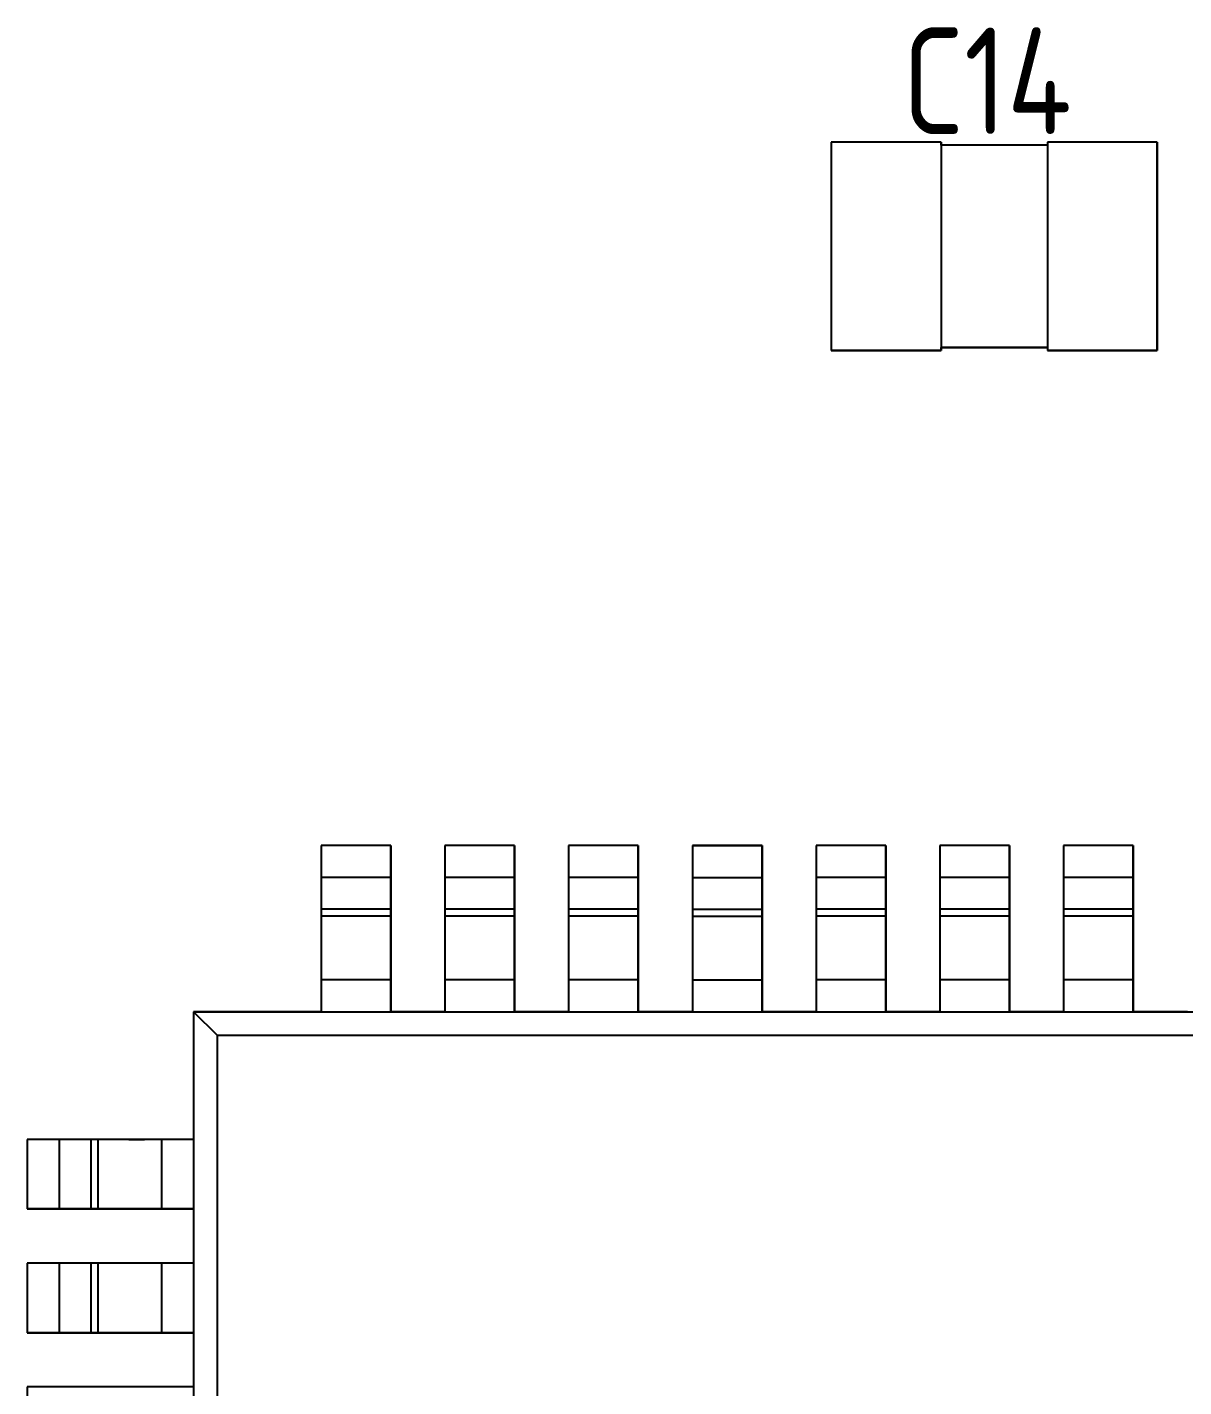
# Model space of a CAD drawing. Header units: inches. Extents: x 0 to 841, y -594 to 0.
# Drawn here: x 409.4 to 424.35, y -274.6 to -257.02 of the extents above; entities that cross this region are included whole.
import ezdxf

# ---------------------------------------------------------------- set-up
doc = ezdxf.new("R2010")
doc.units = ezdxf.units.IN
doc.header["$MEASUREMENT"] = 0
doc.styles.add('GOST type A0', font='', dxfattribs={"height": 2.116667})
doc.styles.get('GOST type A0').set_extended_font_data('GOST type A')

msp = doc.modelspace()

# ---------------------------------------------------------------- linework, layer by layer
at = {"color": 7, "true_color": 0xffffff}
for p, q in [((421.213, -258.508), (419.791, -258.508)), ((419.791, -258.508), (419.791, -261.2)), ((419.791, -258.508), (419.791, -261.2)), ((421.213, -258.508), (419.791, -258.508)), ((421.213, -258.546), (421.213, -258.508)), ((421.213, -258.508), (421.213, -261.2)), ((422.585, -258.546), (421.213, -258.546)), ((422.585, -258.546), (421.213, -258.546)), ((424.007, -258.508), (422.585, -258.508)), ((422.585, -258.508), (422.585, -258.546)), ((422.585, -258.508), (422.585, -261.2)), ((424.007, -258.508), (422.585, -258.508)), ((424.007, -261.2), (424.007, -258.508)), ((424.007, -258.508), (424.007, -261.2)), ((419.791, -261.2), (421.213, -261.2)), ((421.213, -261.2), (419.791, -261.2)), ((421.213, -261.2), (421.213, -261.162)), ((421.213, -261.162), (422.585, -261.162)), ((422.585, -261.162), (421.213, -261.162)), ((422.585, -261.162), (422.585, -261.2)), ((422.585, -261.2), (424.007, -261.2)), ((424.007, -261.2), (422.585, -261.2)), ((414.096, -267.604), (413.196, -267.604)), ((413.196, -267.604), (413.196, -269.754)), ((413.196, -267.604), (413.196, -268.016)), ((414.096, -267.604), (413.196, -267.604)), ((414.096, -269.754), (414.096, -267.604)), ((414.096, -267.604), (414.096, -268.016)), ((415.696, -267.604), (414.796, -267.604)), ((414.796, -267.604), (414.796, -269.754)), ((414.796, -267.604), (414.796, -268.016)), ((415.696, -267.604), (414.796, -267.604)), ((415.696, -269.754), (415.696, -267.604)), ((415.696, -267.604), (415.696, -268.016)), ((417.296, -267.604), (416.396, -267.604)), ((416.396, -267.604), (416.396, -269.754)), ((416.396, -267.604), (416.396, -268.016)), ((417.296, -267.604), (416.396, -267.604)), ((417.296, -269.754), (417.296, -267.604)), ((417.296, -267.604), (417.296, -268.016)), ((418.896, -267.604), (417.996, -267.604)), ((417.996, -267.604), (417.996, -269.754)), ((417.996, -267.604), (417.996, -268.016)), ((417.996, -267.604), (418.896, -267.604)), ((418.896, -269.754), (418.896, -267.604)), ((418.896, -267.604), (418.896, -268.016)), ((420.496, -267.604), (419.596, -267.604)), ((419.596, -267.604), (419.596, -269.754)), ((419.596, -267.604), (419.596, -268.016)), ((420.496, -267.604), (419.596, -267.604)), ((420.496, -269.754), (420.496, -267.604)), ((420.496, -267.604), (420.496, -268.016)), ((422.096, -267.604), (421.196, -267.604)), ((421.196, -267.604), (421.196, -269.754)), ((421.196, -267.604), (421.196, -268.016)), ((422.096, -267.604), (421.196, -267.604)), ((422.096, -269.754), (422.096, -267.604)), ((422.096, -267.604), (422.096, -268.016)), ((423.696, -267.604), (422.796, -267.604)), ((422.796, -267.604), (422.796, -269.754)), ((422.796, -267.604), (422.796, -268.016)), ((423.696, -267.604), (422.796, -267.604)), ((423.696, -269.754), (423.696, -267.604)), ((423.696, -267.604), (423.696, -268.016)), ((413.196, -268.016), (413.196, -268.126)), ((414.096, -268.016), (413.196, -268.016)), ((413.196, -268.126), (413.196, -268.23)), ((414.096, -268.016), (414.096, -268.126)), ((414.096, -268.126), (414.096, -268.23)), ((414.796, -268.016), (414.796, -268.126)), ((415.696, -268.016), (414.796, -268.016)), ((414.796, -268.126), (414.796, -268.23)), ((415.696, -268.016), (415.696, -268.126)), ((415.696, -268.126), (415.696, -268.23)), ((416.396, -268.016), (416.396, -268.126)), ((417.296, -268.016), (416.396, -268.016)), ((416.396, -268.126), (416.396, -268.23)), ((417.296, -268.016), (417.296, -268.126)), ((417.296, -268.126), (417.296, -268.23)), ((417.996, -268.016), (417.996, -268.126)), ((417.996, -268.016), (418.896, -268.016)), ((417.996, -268.126), (417.996, -268.23)), ((418.896, -268.016), (418.896, -268.126)), ((418.896, -268.126), (418.896, -268.23)), ((419.596, -268.016), (419.596, -268.126)), ((420.496, -268.016), (419.596, -268.016)), ((419.596, -268.126), (419.596, -268.23)), ((420.496, -268.016), (420.496, -268.126)), ((420.496, -268.126), (420.496, -268.23)), ((421.196, -268.016), (421.196, -268.126)), ((422.096, -268.016), (421.196, -268.016)), ((421.196, -268.126), (421.196, -268.23)), ((422.096, -268.016), (422.096, -268.126)), ((422.096, -268.126), (422.096, -268.23)), ((422.796, -268.016), (422.796, -268.126)), ((423.696, -268.016), (422.796, -268.016)), ((422.796, -268.126), (422.796, -268.23)), ((423.696, -268.016), (423.696, -268.126)), ((423.696, -268.126), (423.696, -268.23)), ((413.196, -268.23), (413.196, -268.318)), ((413.196, -268.318), (413.196, -268.386)), ((414.096, -268.23), (414.096, -268.318)), ((414.096, -268.318), (414.096, -268.386)), ((414.796, -268.23), (414.796, -268.318)), ((414.796, -268.318), (414.796, -268.386)), ((415.696, -268.23), (415.696, -268.318)), ((415.696, -268.318), (415.696, -268.386)), ((416.396, -268.23), (416.396, -268.318)), ((416.396, -268.318), (416.396, -268.386)), ((417.296, -268.23), (417.296, -268.318)), ((417.296, -268.318), (417.296, -268.386)), ((417.996, -268.23), (417.996, -268.318)), ((417.996, -268.318), (417.996, -268.386)), ((418.896, -268.23), (418.896, -268.318)), ((418.896, -268.318), (418.896, -268.386)), ((419.596, -268.23), (419.596, -268.318)), ((419.596, -268.318), (419.596, -268.386)), ((420.496, -268.23), (420.496, -268.318)), ((420.496, -268.318), (420.496, -268.386)), ((421.196, -268.23), (421.196, -268.318)), ((421.196, -268.318), (421.196, -268.386)), ((422.096, -268.23), (422.096, -268.318)), ((422.096, -268.318), (422.096, -268.386)), ((422.796, -268.23), (422.796, -268.318)), ((422.796, -268.318), (422.796, -268.386)), ((423.696, -268.23), (423.696, -268.318)), ((423.696, -268.318), (423.696, -268.386)), ((413.196, -268.386), (413.196, -268.428)), ((413.196, -268.428), (413.196, -268.518)), ((414.096, -268.428), (413.196, -268.428)), ((414.096, -268.386), (414.096, -268.428)), ((414.096, -268.428), (414.096, -268.518)), ((414.796, -268.386), (414.796, -268.428)), ((414.796, -268.428), (414.796, -268.518)), ((415.696, -268.428), (414.796, -268.428)), ((415.696, -268.386), (415.696, -268.428)), ((415.696, -268.428), (415.696, -268.518)), ((416.396, -268.386), (416.396, -268.428)), ((416.396, -268.428), (416.396, -268.518)), ((417.296, -268.428), (416.396, -268.428)), ((417.296, -268.386), (417.296, -268.428)), ((417.296, -268.428), (417.296, -268.518)), ((417.996, -268.386), (417.996, -268.428)), ((417.996, -268.428), (417.996, -268.518)), ((417.996, -268.428), (418.896, -268.428)), ((418.896, -268.386), (418.896, -268.428)), ((418.896, -268.428), (418.896, -268.518)), ((419.596, -268.386), (419.596, -268.428)), ((419.596, -268.428), (419.596, -268.518)), ((420.496, -268.428), (419.596, -268.428)), ((420.496, -268.386), (420.496, -268.428)), ((420.496, -268.428), (420.496, -268.518)), ((421.196, -268.386), (421.196, -268.428)), ((421.196, -268.428), (421.196, -268.518)), ((422.096, -268.428), (421.196, -268.428)), ((422.096, -268.386), (422.096, -268.428)), ((422.096, -268.428), (422.096, -268.518)), ((422.796, -268.386), (422.796, -268.428)), ((422.796, -268.428), (422.796, -268.518)), ((423.696, -268.428), (422.796, -268.428)), ((423.696, -268.386), (423.696, -268.428)), ((423.696, -268.428), (423.696, -268.518)), ((413.196, -268.518), (413.196, -268.604)), ((414.096, -268.518), (413.196, -268.518)), ((413.196, -268.604), (413.196, -268.738)), ((414.096, -268.518), (414.096, -268.604)), ((414.096, -268.604), (414.096, -268.738)), ((414.796, -268.518), (414.796, -268.604)), ((415.696, -268.518), (414.796, -268.518)), ((414.796, -268.604), (414.796, -268.738)), ((415.696, -268.518), (415.696, -268.604)), ((415.696, -268.604), (415.696, -268.738)), ((416.396, -268.518), (416.396, -268.604)), ((417.296, -268.518), (416.396, -268.518)), ((416.396, -268.604), (416.396, -268.738)), ((417.296, -268.518), (417.296, -268.604)), ((417.296, -268.604), (417.296, -268.738)), ((417.996, -268.518), (417.996, -268.604)), ((417.996, -268.518), (418.896, -268.518)), ((417.996, -268.604), (417.996, -268.738)), ((418.896, -268.518), (418.896, -268.604)), ((418.896, -268.604), (418.896, -268.738)), ((419.596, -268.518), (419.596, -268.604)), ((420.496, -268.518), (419.596, -268.518)), ((419.596, -268.604), (419.596, -268.738)), ((420.496, -268.518), (420.496, -268.604)), ((420.496, -268.604), (420.496, -268.738)), ((421.196, -268.518), (421.196, -268.604)), ((422.096, -268.518), (421.196, -268.518)), ((421.196, -268.604), (421.196, -268.738)), ((422.096, -268.518), (422.096, -268.604)), ((422.096, -268.604), (422.096, -268.738)), ((422.796, -268.518), (422.796, -268.604)), ((423.696, -268.518), (422.796, -268.518)), ((422.796, -268.604), (422.796, -268.738)), ((423.696, -268.518), (423.696, -268.604)), ((423.696, -268.604), (423.696, -268.738)), ((413.196, -268.738), (413.196, -268.916)), ((414.096, -268.738), (414.096, -268.916)), ((414.796, -268.738), (414.796, -268.916)), ((415.696, -268.738), (415.696, -268.916)), ((416.396, -268.738), (416.396, -268.916)), ((417.296, -268.738), (417.296, -268.916)), ((417.996, -268.738), (417.996, -268.916)), ((418.896, -268.738), (418.896, -268.916)), ((419.596, -268.738), (419.596, -268.916)), ((420.496, -268.738), (420.496, -268.916)), ((421.196, -268.738), (421.196, -268.916)), ((422.096, -268.738), (422.096, -268.916)), ((422.796, -268.738), (422.796, -268.916)), ((423.696, -268.738), (423.696, -268.916)), ((413.196, -268.916), (413.196, -269.122)), ((414.096, -268.916), (414.096, -269.122)), ((414.796, -268.916), (414.796, -269.122)), ((415.696, -268.916), (415.696, -269.122)), ((416.396, -268.916), (416.396, -269.122)), ((417.296, -268.916), (417.296, -269.122)), ((417.996, -268.916), (417.996, -269.122)), ((418.896, -268.916), (418.896, -269.122)), ((419.596, -268.916), (419.596, -269.122)), ((420.496, -268.916), (420.496, -269.122)), ((421.196, -268.916), (421.196, -269.122)), ((422.096, -268.916), (422.096, -269.122)), ((422.796, -268.916), (422.796, -269.122)), ((423.696, -268.916), (423.696, -269.122)), ((413.196, -269.122), (413.196, -269.342)), ((414.096, -269.122), (414.096, -269.342)), ((414.796, -269.122), (414.796, -269.342)), ((415.696, -269.122), (415.696, -269.342)), ((416.396, -269.122), (416.396, -269.342)), ((417.296, -269.122), (417.296, -269.342)), ((417.996, -269.122), (417.996, -269.342)), ((418.896, -269.122), (418.896, -269.342)), ((419.596, -269.122), (419.596, -269.342)), ((420.496, -269.122), (420.496, -269.342)), ((421.196, -269.122), (421.196, -269.342)), ((422.096, -269.122), (422.096, -269.342)), ((422.796, -269.122), (422.796, -269.342)), ((423.696, -269.122), (423.696, -269.342)), ((413.196, -269.342), (413.196, -269.754)), ((414.096, -269.342), (413.196, -269.342)), ((414.096, -269.342), (414.096, -269.754)), ((414.796, -269.342), (414.796, -269.754)), ((415.696, -269.342), (414.796, -269.342)), ((415.696, -269.342), (415.696, -269.754)), ((416.396, -269.342), (416.396, -269.754)), ((417.296, -269.342), (416.396, -269.342)), ((417.296, -269.342), (417.296, -269.754)), ((417.996, -269.342), (417.996, -269.754)), ((417.996, -269.342), (418.896, -269.342)), ((418.896, -269.342), (418.896, -269.754)), ((419.596, -269.342), (419.596, -269.754)), ((420.496, -269.342), (419.596, -269.342)), ((420.496, -269.342), (420.496, -269.754)), ((421.196, -269.342), (421.196, -269.754)), ((422.096, -269.342), (421.196, -269.342)), ((422.096, -269.342), (422.096, -269.754)), ((422.796, -269.342), (422.796, -269.754)), ((423.696, -269.342), (422.796, -269.342)), ((423.696, -269.342), (423.696, -269.754)), ((413.196, -269.754), (411.546, -269.754)), ((411.546, -269.754), (411.546, -271.404)), ((411.546, -269.754), (431.746, -269.754)), ((411.546, -269.754), (411.85, -270.058)), ((411.546, -269.754), (411.546, -289.954)), ((414.796, -269.754), (414.096, -269.754)), ((416.396, -269.754), (415.696, -269.754)), ((417.996, -269.754), (417.296, -269.754)), ((419.596, -269.754), (418.896, -269.754)), ((421.196, -269.754), (420.496, -269.754)), ((422.796, -269.754), (422.096, -269.754)), ((424.396, -269.754), (423.696, -269.754)), ((411.85, -270.058), (431.442, -270.058)), ((411.85, -270.058), (411.85, -289.65)), ((411.546, -271.404), (409.396, -271.404)), ((409.396, -271.404), (409.396, -272.304)), ((409.808, -271.404), (409.396, -271.404)), ((409.396, -271.404), (409.396, -272.304)), ((409.918, -271.404), (409.808, -271.404)), ((409.808, -271.404), (409.808, -272.304)), ((410.022, -271.404), (409.918, -271.404)), ((410.11, -271.404), (410.022, -271.404)), ((410.178, -271.404), (410.11, -271.404)), ((410.22, -271.404), (410.178, -271.404)), ((410.31, -271.404), (410.22, -271.404)), ((410.22, -271.404), (410.22, -272.304)), ((410.396, -271.404), (410.31, -271.404)), ((410.31, -271.404), (410.31, -272.304)), ((410.53, -271.404), (410.396, -271.404)), ((410.708, -271.404), (410.53, -271.404)), ((410.708, -271.404), (410.914, -271.404)), ((411.134, -271.404), (410.914, -271.404)), ((411.546, -271.404), (411.134, -271.404)), ((411.134, -271.404), (411.134, -272.304)), ((409.396, -272.304), (411.546, -272.304)), ((409.808, -272.304), (409.396, -272.304)), ((409.918, -272.304), (409.808, -272.304)), ((410.022, -272.304), (409.918, -272.304)), ((410.11, -272.304), (410.022, -272.304)), ((410.178, -272.304), (410.11, -272.304)), ((410.22, -272.304), (410.178, -272.304)), ((410.31, -272.304), (410.22, -272.304)), ((410.396, -272.304), (410.31, -272.304)), ((410.53, -272.304), (410.396, -272.304)), ((410.708, -272.304), (410.53, -272.304)), ((410.914, -272.304), (410.708, -272.304)), ((411.134, -272.304), (410.914, -272.304)), ((411.546, -272.304), (411.134, -272.304)), ((411.546, -272.304), (411.546, -273.004)), ((411.546, -273.004), (409.396, -273.004)), ((409.396, -273.004), (409.396, -273.904)), ((409.808, -273.004), (409.396, -273.004)), ((409.396, -273.004), (409.396, -273.904)), ((409.918, -273.004), (409.808, -273.004)), ((409.808, -273.004), (409.808, -273.904)), ((410.022, -273.004), (409.918, -273.004)), ((410.11, -273.004), (410.022, -273.004)), ((410.178, -273.004), (410.11, -273.004)), ((410.22, -273.004), (410.178, -273.004)), ((410.31, -273.004), (410.22, -273.004)), ((410.22, -273.004), (410.22, -273.904)), ((410.396, -273.004), (410.31, -273.004)), ((410.31, -273.004), (410.31, -273.904)), ((410.53, -273.004), (410.396, -273.004)), ((410.708, -273.004), (410.53, -273.004)), ((410.914, -273.004), (410.708, -273.004)), ((411.134, -273.004), (410.914, -273.004)), ((411.546, -273.004), (411.134, -273.004)), ((411.134, -273.004), (411.134, -273.904)), ((409.396, -273.904), (411.546, -273.904)), ((409.808, -273.904), (409.396, -273.904)), ((409.918, -273.904), (409.808, -273.904)), ((410.022, -273.904), (409.918, -273.904)), ((410.11, -273.904), (410.022, -273.904)), ((410.178, -273.904), (410.11, -273.904)), ((410.22, -273.904), (410.178, -273.904)), ((410.31, -273.904), (410.22, -273.904)), ((410.396, -273.904), (410.31, -273.904)), ((410.53, -273.904), (410.396, -273.904)), ((410.708, -273.904), (410.53, -273.904)), ((410.914, -273.904), (410.708, -273.904)), ((411.134, -273.904), (410.914, -273.904)), ((411.546, -273.904), (411.134, -273.904)), ((411.546, -273.904), (411.546, -274.604)), ((411.546, -274.604), (409.396, -274.604)), ((409.396, -274.604), (409.396, -275.504))]:
    msp.add_line(p, q, dxfattribs=at)
at = {"color": 18, "true_color": 0x000000}
for p, q in [((421.213, -258.508), (419.791, -258.508)), ((419.791, -258.508), (419.791, -261.2)), ((419.791, -258.508), (419.791, -261.2)), ((421.213, -258.508), (419.791, -258.508)), ((421.213, -258.546), (421.213, -258.508)), ((421.213, -258.508), (421.213, -261.2)), ((422.585, -258.546), (421.213, -258.546)), ((422.585, -258.546), (421.213, -258.546)), ((424.007, -258.508), (422.585, -258.508)), ((422.585, -258.508), (422.585, -258.546)), ((422.585, -258.508), (422.585, -261.2)), ((424.007, -258.508), (422.585, -258.508)), ((424.007, -261.2), (424.007, -258.508)), ((424.007, -258.508), (424.007, -261.2)), ((419.791, -261.2), (421.213, -261.2)), ((421.213, -261.2), (419.791, -261.2)), ((421.213, -261.2), (421.213, -261.162)), ((421.213, -261.162), (422.585, -261.162)), ((422.585, -261.162), (421.213, -261.162)), ((422.585, -261.162), (422.585, -261.2)), ((422.585, -261.2), (424.007, -261.2)), ((424.007, -261.2), (422.585, -261.2)), ((414.096, -267.604), (413.196, -267.604)), ((413.196, -267.604), (413.196, -269.754)), ((413.196, -267.604), (413.196, -268.016)), ((414.096, -267.604), (413.196, -267.604)), ((414.096, -269.754), (414.096, -267.604)), ((414.096, -267.604), (414.096, -268.016)), ((415.696, -267.604), (414.796, -267.604)), ((414.796, -267.604), (414.796, -269.754)), ((414.796, -267.604), (414.796, -268.016)), ((415.696, -267.604), (414.796, -267.604)), ((415.696, -269.754), (415.696, -267.604)), ((415.696, -267.604), (415.696, -268.016)), ((417.296, -267.604), (416.396, -267.604)), ((416.396, -267.604), (416.396, -269.754)), ((416.396, -267.604), (416.396, -268.016)), ((417.296, -267.604), (416.396, -267.604)), ((417.296, -269.754), (417.296, -267.604)), ((417.296, -267.604), (417.296, -268.016)), ((418.896, -267.604), (417.996, -267.604)), ((417.996, -267.604), (417.996, -269.754)), ((417.996, -267.604), (417.996, -268.016)), ((417.996, -267.604), (418.896, -267.604)), ((418.896, -269.754), (418.896, -267.604)), ((418.896, -267.604), (418.896, -268.016)), ((420.496, -267.604), (419.596, -267.604)), ((419.596, -267.604), (419.596, -269.754)), ((419.596, -267.604), (419.596, -268.016)), ((420.496, -267.604), (419.596, -267.604)), ((420.496, -269.754), (420.496, -267.604)), ((420.496, -267.604), (420.496, -268.016)), ((422.096, -267.604), (421.196, -267.604)), ((421.196, -267.604), (421.196, -269.754)), ((421.196, -267.604), (421.196, -268.016)), ((422.096, -267.604), (421.196, -267.604)), ((422.096, -269.754), (422.096, -267.604)), ((422.096, -267.604), (422.096, -268.016)), ((423.696, -267.604), (422.796, -267.604)), ((422.796, -267.604), (422.796, -269.754)), ((422.796, -267.604), (422.796, -268.016)), ((423.696, -267.604), (422.796, -267.604)), ((423.696, -269.754), (423.696, -267.604)), ((423.696, -267.604), (423.696, -268.016)), ((413.196, -268.016), (413.196, -268.126)), ((414.096, -268.016), (413.196, -268.016)), ((413.196, -268.126), (413.196, -268.23)), ((414.096, -268.016), (414.096, -268.126)), ((414.096, -268.126), (414.096, -268.23)), ((414.796, -268.016), (414.796, -268.126)), ((415.696, -268.016), (414.796, -268.016)), ((414.796, -268.126), (414.796, -268.23)), ((415.696, -268.016), (415.696, -268.126)), ((415.696, -268.126), (415.696, -268.23)), ((416.396, -268.016), (416.396, -268.126)), ((417.296, -268.016), (416.396, -268.016)), ((416.396, -268.126), (416.396, -268.23)), ((417.296, -268.016), (417.296, -268.126)), ((417.296, -268.126), (417.296, -268.23)), ((417.996, -268.016), (417.996, -268.126)), ((417.996, -268.016), (418.896, -268.016)), ((417.996, -268.126), (417.996, -268.23)), ((418.896, -268.016), (418.896, -268.126)), ((418.896, -268.126), (418.896, -268.23)), ((419.596, -268.016), (419.596, -268.126)), ((420.496, -268.016), (419.596, -268.016)), ((419.596, -268.126), (419.596, -268.23)), ((420.496, -268.016), (420.496, -268.126)), ((420.496, -268.126), (420.496, -268.23)), ((421.196, -268.016), (421.196, -268.126)), ((422.096, -268.016), (421.196, -268.016)), ((421.196, -268.126), (421.196, -268.23)), ((422.096, -268.016), (422.096, -268.126)), ((422.096, -268.126), (422.096, -268.23)), ((422.796, -268.016), (422.796, -268.126)), ((423.696, -268.016), (422.796, -268.016)), ((422.796, -268.126), (422.796, -268.23)), ((423.696, -268.016), (423.696, -268.126)), ((423.696, -268.126), (423.696, -268.23)), ((413.196, -268.23), (413.196, -268.318)), ((413.196, -268.318), (413.196, -268.386)), ((414.096, -268.23), (414.096, -268.318)), ((414.096, -268.318), (414.096, -268.386)), ((414.796, -268.23), (414.796, -268.318)), ((414.796, -268.318), (414.796, -268.386)), ((415.696, -268.23), (415.696, -268.318)), ((415.696, -268.318), (415.696, -268.386)), ((416.396, -268.23), (416.396, -268.318)), ((416.396, -268.318), (416.396, -268.386)), ((417.296, -268.23), (417.296, -268.318)), ((417.296, -268.318), (417.296, -268.386)), ((417.996, -268.23), (417.996, -268.318)), ((417.996, -268.318), (417.996, -268.386)), ((418.896, -268.23), (418.896, -268.318)), ((418.896, -268.318), (418.896, -268.386)), ((419.596, -268.23), (419.596, -268.318)), ((419.596, -268.318), (419.596, -268.386)), ((420.496, -268.23), (420.496, -268.318)), ((420.496, -268.318), (420.496, -268.386)), ((421.196, -268.23), (421.196, -268.318)), ((421.196, -268.318), (421.196, -268.386)), ((422.096, -268.23), (422.096, -268.318)), ((422.096, -268.318), (422.096, -268.386)), ((422.796, -268.23), (422.796, -268.318)), ((422.796, -268.318), (422.796, -268.386)), ((423.696, -268.23), (423.696, -268.318)), ((423.696, -268.318), (423.696, -268.386)), ((413.196, -268.386), (413.196, -268.428)), ((413.196, -268.428), (413.196, -268.518)), ((414.096, -268.428), (413.196, -268.428)), ((414.096, -268.386), (414.096, -268.428)), ((414.096, -268.428), (414.096, -268.518)), ((414.796, -268.386), (414.796, -268.428)), ((414.796, -268.428), (414.796, -268.518)), ((415.696, -268.428), (414.796, -268.428)), ((415.696, -268.386), (415.696, -268.428)), ((415.696, -268.428), (415.696, -268.518)), ((416.396, -268.386), (416.396, -268.428)), ((416.396, -268.428), (416.396, -268.518)), ((417.296, -268.428), (416.396, -268.428)), ((417.296, -268.386), (417.296, -268.428)), ((417.296, -268.428), (417.296, -268.518)), ((417.996, -268.386), (417.996, -268.428)), ((417.996, -268.428), (417.996, -268.518)), ((417.996, -268.428), (418.896, -268.428)), ((418.896, -268.386), (418.896, -268.428)), ((418.896, -268.428), (418.896, -268.518)), ((419.596, -268.386), (419.596, -268.428)), ((419.596, -268.428), (419.596, -268.518)), ((420.496, -268.428), (419.596, -268.428)), ((420.496, -268.386), (420.496, -268.428)), ((420.496, -268.428), (420.496, -268.518)), ((421.196, -268.386), (421.196, -268.428)), ((421.196, -268.428), (421.196, -268.518)), ((422.096, -268.428), (421.196, -268.428)), ((422.096, -268.386), (422.096, -268.428)), ((422.096, -268.428), (422.096, -268.518)), ((422.796, -268.386), (422.796, -268.428)), ((422.796, -268.428), (422.796, -268.518)), ((423.696, -268.428), (422.796, -268.428)), ((423.696, -268.386), (423.696, -268.428)), ((423.696, -268.428), (423.696, -268.518)), ((413.196, -268.518), (413.196, -268.604)), ((414.096, -268.518), (413.196, -268.518)), ((413.196, -268.604), (413.196, -268.738)), ((414.096, -268.518), (414.096, -268.604)), ((414.096, -268.604), (414.096, -268.738)), ((414.796, -268.518), (414.796, -268.604)), ((415.696, -268.518), (414.796, -268.518)), ((414.796, -268.604), (414.796, -268.738)), ((415.696, -268.518), (415.696, -268.604)), ((415.696, -268.604), (415.696, -268.738)), ((416.396, -268.518), (416.396, -268.604)), ((417.296, -268.518), (416.396, -268.518)), ((416.396, -268.604), (416.396, -268.738)), ((417.296, -268.518), (417.296, -268.604)), ((417.296, -268.604), (417.296, -268.738)), ((417.996, -268.518), (417.996, -268.604)), ((417.996, -268.518), (418.896, -268.518)), ((417.996, -268.604), (417.996, -268.738)), ((418.896, -268.518), (418.896, -268.604)), ((418.896, -268.604), (418.896, -268.738)), ((419.596, -268.518), (419.596, -268.604)), ((420.496, -268.518), (419.596, -268.518)), ((419.596, -268.604), (419.596, -268.738)), ((420.496, -268.518), (420.496, -268.604)), ((420.496, -268.604), (420.496, -268.738)), ((421.196, -268.518), (421.196, -268.604)), ((422.096, -268.518), (421.196, -268.518)), ((421.196, -268.604), (421.196, -268.738)), ((422.096, -268.518), (422.096, -268.604)), ((422.096, -268.604), (422.096, -268.738)), ((422.796, -268.518), (422.796, -268.604)), ((423.696, -268.518), (422.796, -268.518)), ((422.796, -268.604), (422.796, -268.738)), ((423.696, -268.518), (423.696, -268.604)), ((423.696, -268.604), (423.696, -268.738)), ((413.196, -268.738), (413.196, -268.916)), ((414.096, -268.738), (414.096, -268.916)), ((414.796, -268.738), (414.796, -268.916)), ((415.696, -268.738), (415.696, -268.916)), ((416.396, -268.738), (416.396, -268.916)), ((417.296, -268.738), (417.296, -268.916)), ((417.996, -268.738), (417.996, -268.916)), ((418.896, -268.738), (418.896, -268.916)), ((419.596, -268.738), (419.596, -268.916)), ((420.496, -268.738), (420.496, -268.916)), ((421.196, -268.738), (421.196, -268.916)), ((422.096, -268.738), (422.096, -268.916)), ((422.796, -268.738), (422.796, -268.916)), ((423.696, -268.738), (423.696, -268.916)), ((413.196, -268.916), (413.196, -269.122)), ((414.096, -268.916), (414.096, -269.122)), ((414.796, -268.916), (414.796, -269.122)), ((415.696, -268.916), (415.696, -269.122)), ((416.396, -268.916), (416.396, -269.122)), ((417.296, -268.916), (417.296, -269.122)), ((417.996, -268.916), (417.996, -269.122)), ((418.896, -268.916), (418.896, -269.122)), ((419.596, -268.916), (419.596, -269.122)), ((420.496, -268.916), (420.496, -269.122)), ((421.196, -268.916), (421.196, -269.122)), ((422.096, -268.916), (422.096, -269.122)), ((422.796, -268.916), (422.796, -269.122)), ((423.696, -268.916), (423.696, -269.122)), ((413.196, -269.122), (413.196, -269.342)), ((414.096, -269.122), (414.096, -269.342)), ((414.796, -269.122), (414.796, -269.342)), ((415.696, -269.122), (415.696, -269.342)), ((416.396, -269.122), (416.396, -269.342)), ((417.296, -269.122), (417.296, -269.342)), ((417.996, -269.122), (417.996, -269.342)), ((418.896, -269.122), (418.896, -269.342)), ((419.596, -269.122), (419.596, -269.342)), ((420.496, -269.122), (420.496, -269.342)), ((421.196, -269.122), (421.196, -269.342)), ((422.096, -269.122), (422.096, -269.342)), ((422.796, -269.122), (422.796, -269.342)), ((423.696, -269.122), (423.696, -269.342)), ((413.196, -269.342), (413.196, -269.754)), ((414.096, -269.342), (413.196, -269.342)), ((414.096, -269.342), (414.096, -269.754)), ((414.796, -269.342), (414.796, -269.754)), ((415.696, -269.342), (414.796, -269.342)), ((415.696, -269.342), (415.696, -269.754)), ((416.396, -269.342), (416.396, -269.754)), ((417.296, -269.342), (416.396, -269.342)), ((417.296, -269.342), (417.296, -269.754)), ((417.996, -269.342), (417.996, -269.754)), ((417.996, -269.342), (418.896, -269.342)), ((418.896, -269.342), (418.896, -269.754)), ((419.596, -269.342), (419.596, -269.754)), ((420.496, -269.342), (419.596, -269.342)), ((420.496, -269.342), (420.496, -269.754)), ((421.196, -269.342), (421.196, -269.754)), ((422.096, -269.342), (421.196, -269.342)), ((422.096, -269.342), (422.096, -269.754)), ((422.796, -269.342), (422.796, -269.754)), ((423.696, -269.342), (422.796, -269.342)), ((423.696, -269.342), (423.696, -269.754)), ((413.196, -269.754), (411.546, -269.754)), ((411.546, -269.754), (411.546, -271.404)), ((411.546, -269.754), (431.746, -269.754)), ((411.546, -269.754), (411.85, -270.058)), ((411.546, -269.754), (411.546, -289.954)), ((414.796, -269.754), (414.096, -269.754)), ((416.396, -269.754), (415.696, -269.754)), ((417.996, -269.754), (417.296, -269.754)), ((419.596, -269.754), (418.896, -269.754)), ((421.196, -269.754), (420.496, -269.754)), ((422.796, -269.754), (422.096, -269.754)), ((424.396, -269.754), (423.696, -269.754)), ((411.85, -270.058), (431.442, -270.058)), ((411.85, -270.058), (411.85, -289.65)), ((411.546, -271.404), (409.396, -271.404)), ((409.396, -271.404), (409.396, -272.304)), ((409.808, -271.404), (409.396, -271.404)), ((409.396, -271.404), (409.396, -272.304)), ((409.918, -271.404), (409.808, -271.404)), ((409.808, -271.404), (409.808, -272.304)), ((410.022, -271.404), (409.918, -271.404)), ((410.11, -271.404), (410.022, -271.404)), ((410.178, -271.404), (410.11, -271.404)), ((410.22, -271.404), (410.178, -271.404)), ((410.31, -271.404), (410.22, -271.404)), ((410.22, -271.404), (410.22, -272.304)), ((410.396, -271.404), (410.31, -271.404)), ((410.31, -271.404), (410.31, -272.304)), ((410.53, -271.404), (410.396, -271.404)), ((410.708, -271.404), (410.53, -271.404)), ((410.708, -271.404), (410.914, -271.404)), ((411.134, -271.404), (410.914, -271.404)), ((411.546, -271.404), (411.134, -271.404)), ((411.134, -271.404), (411.134, -272.304)), ((409.396, -272.304), (411.546, -272.304)), ((409.808, -272.304), (409.396, -272.304)), ((409.918, -272.304), (409.808, -272.304)), ((410.022, -272.304), (409.918, -272.304)), ((410.11, -272.304), (410.022, -272.304)), ((410.178, -272.304), (410.11, -272.304)), ((410.22, -272.304), (410.178, -272.304)), ((410.31, -272.304), (410.22, -272.304)), ((410.396, -272.304), (410.31, -272.304)), ((410.53, -272.304), (410.396, -272.304)), ((410.708, -272.304), (410.53, -272.304)), ((410.914, -272.304), (410.708, -272.304)), ((411.134, -272.304), (410.914, -272.304)), ((411.546, -272.304), (411.134, -272.304)), ((411.546, -272.304), (411.546, -273.004)), ((411.546, -273.004), (409.396, -273.004)), ((409.396, -273.004), (409.396, -273.904)), ((409.808, -273.004), (409.396, -273.004)), ((409.396, -273.004), (409.396, -273.904)), ((409.918, -273.004), (409.808, -273.004)), ((409.808, -273.004), (409.808, -273.904)), ((410.022, -273.004), (409.918, -273.004)), ((410.11, -273.004), (410.022, -273.004)), ((410.178, -273.004), (410.11, -273.004)), ((410.22, -273.004), (410.178, -273.004)), ((410.31, -273.004), (410.22, -273.004)), ((410.22, -273.004), (410.22, -273.904)), ((410.396, -273.004), (410.31, -273.004)), ((410.31, -273.004), (410.31, -273.904)), ((410.53, -273.004), (410.396, -273.004)), ((410.708, -273.004), (410.53, -273.004)), ((410.914, -273.004), (410.708, -273.004)), ((411.134, -273.004), (410.914, -273.004)), ((411.546, -273.004), (411.134, -273.004)), ((411.134, -273.004), (411.134, -273.904)), ((409.396, -273.904), (411.546, -273.904)), ((409.808, -273.904), (409.396, -273.904)), ((409.918, -273.904), (409.808, -273.904)), ((410.022, -273.904), (409.918, -273.904)), ((410.11, -273.904), (410.022, -273.904)), ((410.178, -273.904), (410.11, -273.904)), ((410.22, -273.904), (410.178, -273.904)), ((410.31, -273.904), (410.22, -273.904)), ((410.396, -273.904), (410.31, -273.904)), ((410.53, -273.904), (410.396, -273.904)), ((410.708, -273.904), (410.53, -273.904)), ((410.914, -273.904), (410.708, -273.904)), ((411.134, -273.904), (410.914, -273.904)), ((411.546, -273.904), (411.134, -273.904)), ((411.546, -273.904), (411.546, -274.604)), ((411.546, -274.604), (409.396, -274.604)), ((409.396, -274.604), (409.396, -275.504))]:
    msp.add_line(p, q, dxfattribs=at)

# ---------------------------------------------------------------- texts
at = {"color": 18, "true_color": 0x000000, "style": 'GOST type A0'}
msp.add_text('C14', height=1.3796, dxfattribs=at).set_placement((420.71, -258.404))

doc.saveas('drawing.dxf')
